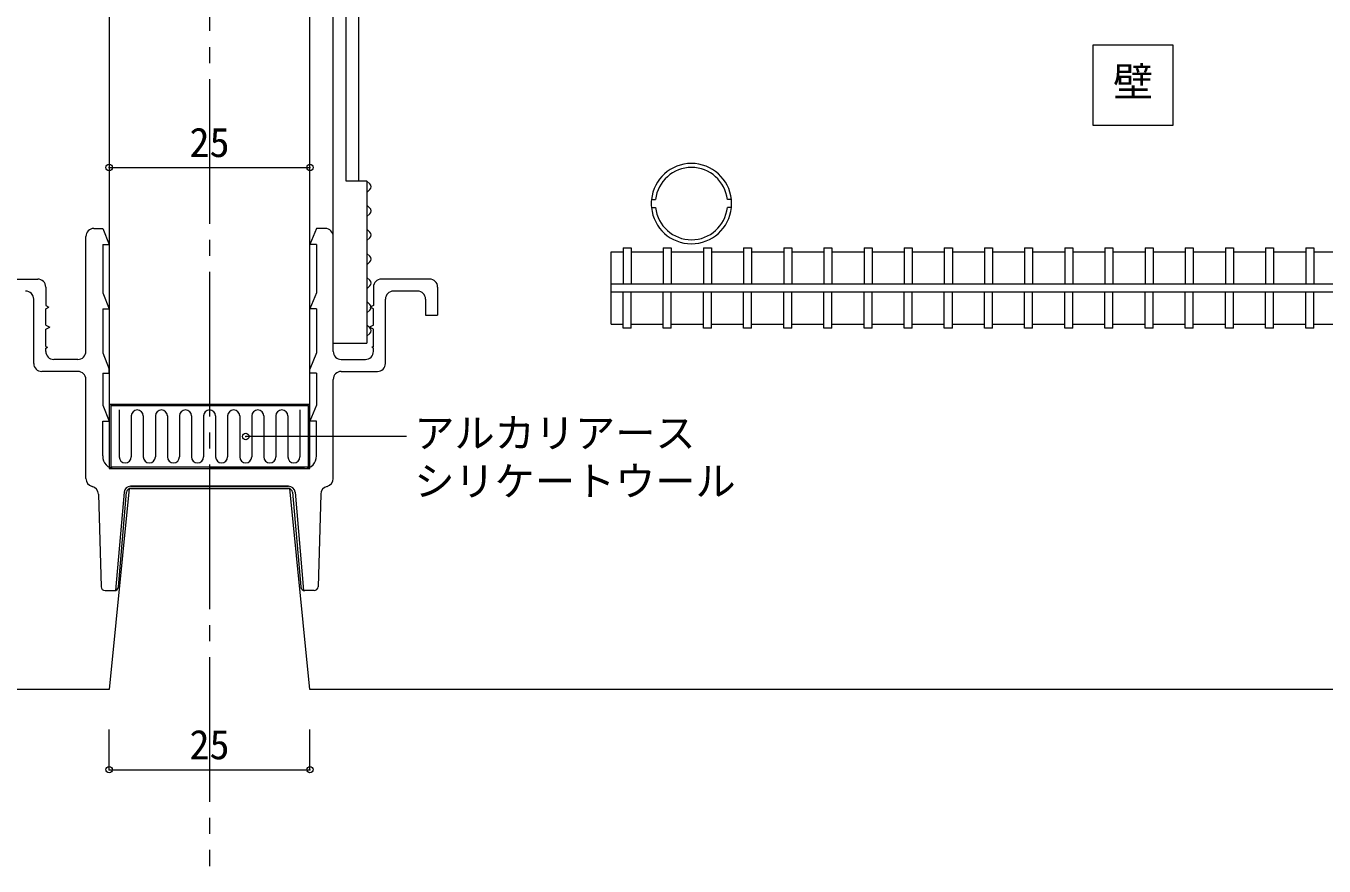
# Model space of a CAD drawing. Units: millimetres at full size, sheet at 1:2. Extents: x -891 to 891, y -194 to 194.
# Drawn here: x -92.9 to 68.7, y -122 to -17.4 of the extents above; entities that cross this region are included whole.
import ezdxf
from ezdxf.enums import TextEntityAlignment as Align

# ---------------------------------------------------------------- set-up
doc = ezdxf.new("R2010")
doc.units = ezdxf.units.MM
doc.header["$LTSCALE"] = 2
doc.header["$PDMODE"] = 32
doc.header["$PDSIZE"] = 0.8
doc.linetypes.add('CHAIN2', pattern=[12, 9, -1, 1, -1])
doc.layers.add('1-0_', color=5, linetype='Continuous', lineweight=9)
doc.styles.add('ＭＳ ゴシック', font='')
doc.styles.get('ＭＳ ゴシック').set_extended_font_data('MS Gothic')

msp = doc.modelspace()

# ---------------------------------------------------------------- linework, layer by layer
at = {"layer": '1-0_', "color": 6, "linetype": 'CHAIN2'}
msp.add_line((-70.05, 120), (-70.05, -122), dxfattribs=at)
at = {"layer": '1-0_', "color": 4}
for p, q in [((-82.55, 72.5), (-82.55, -64.5)), ((-57.55, -64.5), (-57.55, 72.5)), ((-20.05, -45.5), (-18.562, -45.5)), ((-20.05, -54.5), (-20.05, -45.5)), ((-17.562, -45.5), (-13.562, -45.5)), ((-12.562, -45.5), (-8.562, -45.5)), ((-7.562, -45.5), (-3.562, -45.5)), ((-2.563, -45.5), (1.438, -45.5)), ((2.438, -45.5), (6.438, -45.5)), ((7.438, -45.5), (11.438, -45.5)), ((12.437, -45.5), (16.438, -45.5)), ((17.438, -45.5), (21.438, -45.5)), ((22.438, -45.5), (26.438, -45.5)), ((27.438, -45.5), (31.438, -45.5)), ((32.438, -45.5), (36.438, -45.5)), ((37.438, -45.5), (41.438, -45.5)), ((42.438, -45.5), (46.438, -45.5)), ((47.438, -45.5), (51.438, -45.5)), ((52.438, -45.5), (56.438, -45.5)), ((57.438, -45.5), (61.438, -45.5)), ((62.438, -45.5), (66.438, -45.5)), ((67.438, -45.5), (71.438, -45.5)), ((-20.05, -54.5), (-18.562, -54.5)), ((-17.562, -54.5), (-13.562, -54.5)), ((-12.562, -54.5), (-8.562, -54.5)), ((-7.562, -54.5), (-3.562, -54.5)), ((-2.563, -54.5), (1.438, -54.5)), ((2.438, -54.5), (6.438, -54.5)), ((7.438, -54.5), (11.438, -54.5)), ((12.437, -54.5), (16.438, -54.5)), ((17.438, -54.5), (21.438, -54.5)), ((22.438, -54.5), (26.438, -54.5)), ((27.438, -54.5), (31.438, -54.5)), ((32.438, -54.5), (36.438, -54.5)), ((37.438, -54.5), (41.438, -54.5)), ((42.438, -54.5), (46.438, -54.5)), ((47.438, -54.5), (51.438, -54.5)), ((52.438, -54.5), (56.438, -54.5)), ((57.438, -54.5), (61.438, -54.5)), ((62.438, -54.5), (66.438, -54.5)), ((67.438, -54.5), (71.438, -54.5)), ((-82.55, -64.5), (-57.55, -64.5))]:
    msp.add_line(p, q, dxfattribs=at)
at = {"layer": '1-0_', "color": 2}
for p, q in [((-54.65, -56.899), (-54.65, 56.899)), ((-53.05, -36.694), (-53.05, 36.694)), ((-51.45, -36.694), (-51.45, 36.694)), ((-50.45, -36.694), (-53.05, -36.694)), ((-50.096, -37.048), (-50.45, -36.694)), ((-50.45, -36.694), (-50.45, -56.899)), ((-50.096, -37.755), (-50.45, -38.108)), ((-50.096, -40.048), (-50.45, -39.694)), ((-50.096, -40.755), (-50.45, -41.108)), ((-50.096, -43.048), (-50.45, -42.694)), ((-50.096, -43.755), (-50.45, -44.108)), ((-50.096, -46.048), (-50.45, -45.694)), ((-50.096, -46.755), (-50.45, -47.108)), ((-50.096, -49.048), (-50.45, -48.694)), ((-50.096, -49.755), (-50.45, -50.108)), ((-50.097, -52.055), (-50.45, -51.702)), ((-50.097, -52.762), (-50.45, -53.116)), ((-50.096, -54.968), (-50.45, -54.614)), ((-50.096, -55.675), (-50.45, -56.028)), ((-54.65, -56.899), (-50.45, -56.899))]:
    msp.add_line(p, q, dxfattribs=at)
at = {"layer": '1-0_', "color": 7}
for p, q in [((-82.55, -35), (-57.55, -35)), ((-85.45, -57.899), (-85.45, -43.599)), ((-84.45, -42.599), (-83.35, -42.599)), ((-83.35, -42.599), (-82.55, -44.599)), ((-56.75, -42.599), (-57.55, -44.599)), ((-55.65, -42.599), (-56.75, -42.599)), ((-54.65, -57.899), (-54.65, -43.599)), ((-83.35, -44.599), (-82.55, -44.599)), ((-83.35, -44.599), (-83.35, -50.599)), ((-56.75, -44.599), (-57.55, -44.599)), ((-56.75, -44.599), (-56.75, -50.599)), ((-97.45, -48.899), (-91.45, -48.899)), ((-90.45, -49.899), (-90.45, -52.199)), ((-49.65, -49.899), (-49.65, -52.199)), ((-42.65, -48.899), (-48.65, -48.899)), ((-41.65, -49.899), (-41.65, -53.399)), ((-91.95, -59.399), (-91.95, -51.399)), ((-83.35, -50.599), (-82.55, -52.599)), ((-56.75, -50.599), (-57.55, -52.599)), ((-48.15, -59.399), (-48.15, -51.399)), ((-44.15, -50.399), (-47.15, -50.399)), ((-43.15, -51.399), (-43.15, -53.399)), ((-90.45, -52.199), (-90.05, -52.399)), ((-90.45, -52.599), (-90.05, -52.399)), ((-90.45, -54.649), (-90.45, -52.599)), ((-83.35, -52.599), (-82.55, -52.599)), ((-83.35, -52.599), (-83.35, -58.099)), ((-56.75, -52.599), (-57.55, -52.599)), ((-56.75, -52.599), (-56.75, -58.099)), ((-49.65, -52.199), (-50.05, -52.399)), ((-49.65, -52.599), (-50.05, -52.399)), ((-49.65, -54.649), (-49.65, -52.599)), ((-90.45, -54.649), (-89.95, -54.899)), ((-90.45, -55.149), (-89.95, -54.899)), ((-49.65, -54.649), (-50.15, -54.899)), ((-49.65, -55.149), (-50.15, -54.899)), ((-43.15, -53.399), (-41.65, -53.399)), ((-90.45, -57.299), (-90.45, -55.149)), ((-49.65, -57.299), (-49.65, -55.149)), ((-90.45, -57.299), (-90.25, -57.399)), ((-90.45, -57.499), (-90.25, -57.399)), ((-90.45, -57.899), (-90.45, -57.499)), ((-83.35, -58.099), (-82.55, -60.099)), ((-56.75, -58.099), (-57.55, -60.099)), ((-49.65, -57.299), (-49.85, -57.399)), ((-49.65, -57.499), (-49.85, -57.399)), ((-49.65, -57.899), (-49.65, -57.499)), ((-86.45, -58.899), (-89.45, -58.899)), ((-53.65, -58.899), (-50.65, -58.899)), ((-86.45, -60.399), (-90.95, -60.399)), ((-85.45, -73.753), (-85.45, -61.399)), ((-83.35, -60.599), (-83.35, -64.599)), ((-56.75, -60.599), (-56.75, -64.599)), ((-54.65, -73.753), (-54.65, -61.399)), ((-53.65, -60.399), (-49.15, -60.399)), ((-83.35, -64.599), (-82.55, -66.599)), ((-56.75, -64.599), (-57.55, -66.599)), ((-83.35, -66.599), (-82.55, -66.599)), ((-83.35, -70.932), (-83.35, -66.599)), ((-56.75, -66.599), (-57.55, -66.599)), ((-56.75, -70.932), (-56.75, -66.599)), ((-45.55, -68.5), (-65.55, -68.5)), ((-81.852, -72.5), (-70.05, -72.5)), ((-81.852, -72.5), (-72.55, -72.5)), ((-58.248, -72.5), (-70.05, -72.5)), ((-58.248, -72.5), (-67.55, -72.5)), ((-83.89, -75.672), (-83.564, -87.214)), ((-80.05, -75), (-82.55, -100)), ((-80.688, -75.431), (-81.749, -87.674)), ((-81.41, -87.243), (-80.39, -75.457)), ((-60.05, -75), (-80.05, -75)), ((-79.891, -74.7), (-70.05, -74.7)), ((-70.05, -74.7), (-79.891, -74.7)), ((-79.891, -75), (-60.209, -75)), ((-70.05, -74.7), (-60.209, -74.7)), ((-60.209, -74.7), (-70.05, -74.7)), ((-57.55, -100), (-60.05, -75)), ((-59.71, -75.457), (-58.69, -87.243)), ((-59.412, -75.431), (-58.351, -87.674)), ((-56.21, -75.672), (-56.536, -87.214)), ((-83.064, -87.7), (-81.909, -87.7)), ((-57.036, -87.7), (-58.191, -87.7)), ((-82.55, -100), (-123.45, -100)), ((228.45, -100), (-57.55, -100)), ((-82.55, -110), (-82.55, -105)), ((-57.55, -110), (-57.55, -105)), ((-82.55, -110), (-57.55, -110))]:
    msp.add_line(p, q, dxfattribs=at)
at = {"layer": '1-0_', "color": 3}
for p, q in [((-15.027, -39), (-14.522, -39)), ((-15.027, -40), (-14.522, -40)), ((-5.073, -39), (-5.578, -39)), ((-5.073, -40), (-5.578, -40)), ((-57.75, -64.7), (-82.35, -64.7)), ((-57.75, -72.3), (-57.75, -64.7))]:
    msp.add_line(p, q, dxfattribs=at)
at = {"layer": '1-0_'}
for p, q in [((-18.562, -45), (-18.562, -49.5)), ((-18.562, -45), (-17.562, -45)), ((-17.562, -45), (-17.562, -49.5)), ((-13.562, -45), (-13.562, -49.5)), ((-13.562, -45), (-12.562, -45)), ((-12.562, -45), (-12.562, -49.5)), ((-8.562, -45), (-7.562, -45)), ((-8.562, -45), (-8.562, -49.5)), ((-7.562, -45), (-7.562, -49.5)), ((-3.562, -45), (-2.563, -45)), ((-3.562, -45), (-3.562, -49.5)), ((-2.563, -45), (-2.563, -49.5)), ((1.438, -45), (2.438, -45)), ((1.438, -45), (1.438, -49.5)), ((2.438, -45), (2.438, -49.5)), ((6.438, -45), (6.438, -49.5)), ((6.438, -45), (7.438, -45)), ((7.438, -45), (7.438, -49.5)), ((11.438, -45), (11.438, -49.5)), ((11.438, -45), (12.437, -45)), ((12.437, -45), (12.437, -49.5)), ((16.438, -45), (17.438, -45)), ((16.438, -45), (16.438, -49.5)), ((17.438, -45), (17.438, -49.5)), ((21.438, -45), (21.438, -49.5)), ((21.438, -45), (22.438, -45)), ((22.438, -45), (22.438, -49.5)), ((26.438, -45), (27.438, -45)), ((26.438, -45), (26.438, -49.5)), ((27.438, -45), (27.438, -49.5)), ((31.438, -45), (31.438, -49.5)), ((31.438, -45), (32.438, -45)), ((32.438, -45), (32.438, -49.5)), ((36.438, -45), (36.438, -49.5)), ((36.438, -45), (37.438, -45)), ((37.438, -45), (37.438, -49.5)), ((41.438, -45), (42.438, -45)), ((41.438, -45), (41.438, -49.5)), ((42.438, -45), (42.438, -49.5)), ((46.438, -45), (47.438, -45)), ((46.438, -45), (46.438, -49.5)), ((47.438, -45), (47.438, -49.5)), ((51.438, -45), (52.438, -45)), ((51.438, -45), (51.438, -49.5)), ((52.438, -45), (52.438, -49.5)), ((56.438, -45), (57.438, -45)), ((56.438, -45), (56.438, -49.5)), ((57.438, -45), (57.438, -49.5)), ((61.438, -45), (61.438, -49.5)), ((61.438, -45), (62.438, -45)), ((62.438, -45), (62.438, -49.5)), ((66.438, -45), (66.438, -49.5)), ((66.438, -45), (67.438, -45)), ((67.438, -45), (67.438, -49.5)), ((-20.05, -49.5), (126.45, -49.5)), ((-20.05, -50.5), (126.45, -50.5)), ((-18.562, -55), (-18.562, -50.5)), ((-17.562, -55), (-17.562, -50.5)), ((-13.562, -55), (-13.562, -50.5)), ((-12.562, -55), (-12.562, -50.5)), ((-8.562, -55), (-8.562, -50.5)), ((-7.562, -55), (-7.562, -50.5)), ((-3.562, -55), (-3.562, -50.5)), ((-2.563, -55), (-2.563, -50.5)), ((1.438, -55), (1.438, -50.5)), ((2.438, -55), (2.438, -50.5)), ((6.438, -55), (6.438, -50.5)), ((7.438, -55), (7.438, -50.5)), ((11.438, -55), (11.438, -50.5)), ((12.437, -55), (12.437, -50.5)), ((16.438, -55), (16.438, -50.5)), ((17.438, -55), (17.438, -50.5)), ((21.438, -55), (21.438, -50.5)), ((22.438, -55), (22.438, -50.5)), ((26.438, -55), (26.438, -50.5)), ((27.438, -55), (27.438, -50.5)), ((31.438, -55), (31.438, -50.5)), ((32.438, -55), (32.438, -50.5)), ((36.438, -55), (36.438, -50.5)), ((37.438, -55), (37.438, -50.5)), ((41.438, -55), (41.438, -50.5)), ((42.438, -55), (42.438, -50.5)), ((46.438, -55), (46.438, -50.5)), ((47.438, -55), (47.438, -50.5)), ((51.438, -55), (51.438, -50.5)), ((52.438, -55), (52.438, -50.5)), ((56.438, -55), (56.438, -50.5)), ((57.438, -55), (57.438, -50.5)), ((61.438, -55), (61.438, -50.5)), ((62.438, -55), (62.438, -50.5)), ((66.438, -55), (66.438, -50.5)), ((67.438, -55), (67.438, -50.5)), ((-17.562, -55), (-18.562, -55)), ((-12.562, -55), (-13.562, -55)), ((-7.562, -55), (-8.562, -55)), ((-2.563, -55), (-3.562, -55)), ((2.438, -55), (1.438, -55)), ((7.438, -55), (6.438, -55)), ((12.437, -55), (11.438, -55)), ((17.438, -55), (16.438, -55)), ((22.438, -55), (21.438, -55)), ((27.438, -55), (26.438, -55)), ((32.438, -55), (31.438, -55)), ((37.438, -55), (36.438, -55)), ((42.438, -55), (41.438, -55)), ((47.438, -55), (46.438, -55)), ((52.438, -55), (51.438, -55)), ((57.438, -55), (56.438, -55)), ((62.438, -55), (61.438, -55)), ((67.438, -55), (66.438, -55)), ((-81.3, -65.2), (-81.3, -71.05)), ((-79.8, -65.95), (-79.8, -71.05)), ((-78.3, -65.95), (-78.3, -71.05)), ((-76.8, -65.95), (-76.8, -71.05)), ((-75.3, -65.95), (-75.3, -71.05)), ((-73.8, -65.95), (-73.8, -71.05)), ((-72.3, -65.95), (-72.3, -71.05)), ((-70.8, -65.95), (-70.8, -71.05)), ((-69.3, -65.95), (-69.3, -71.05)), ((-67.8, -65.95), (-67.8, -71.05)), ((-66.3, -65.95), (-66.3, -71.05)), ((-64.8, -65.95), (-64.8, -71.05)), ((-63.3, -65.95), (-63.3, -71.05)), ((-61.8, -65.95), (-61.8, -71.05)), ((-60.3, -65.95), (-60.3, -71.05)), ((-58.8, -65.2), (-58.8, -71.05))]:
    msp.add_line(p, q, dxfattribs=at)
at = {"layer": '1-0_', "color": 7}
msp.add_lwpolyline([(39.95, -29.75), (49.95, -29.75), (49.95, -19.75), (39.95, -19.75)], close=True, dxfattribs=at)
for points in [[(-83.35, -60.599), (-82.55, -60.599), (-82.55, -60.099)], [(-56.75, -60.599), (-57.55, -60.599), (-57.55, -60.099)]]:
    msp.add_lwpolyline(points, dxfattribs=at)
at = {"layer": '1-0_', "color": 3}
msp.add_lwpolyline([(-82.55, -72.5), (-57.55, -72.5), (-57.55, -64.5), (-82.55, -64.5)], close=True, dxfattribs=at)
msp.add_lwpolyline([(-82.35, -64.7), (-82.35, -72.3), (-57.75, -72.3)], dxfattribs=at)
at = {"layer": '1-0_', "color": 4}
for start, end in [(5.73921, 174.2608), (185.73921, 354.2608)]:
    msp.add_arc((-10.05, -39.5), 5, start, end, dxfattribs=at)
at = {"layer": '1-0_', "color": 3}
for centre, radius, start, end in [((-10.05, -39.5), 4.5, 6.37938, 173.62061), ((-9.55, -39.5), 5.5, 174.78407, 185.21593), ((-10.05, -39.5), 4.5, 186.37939, 353.62061), ((-10.55, -39.5), 5.5, 354.78407, 5.21593)]:
    msp.add_arc(centre, radius, start, end, dxfattribs=at)
at = {"layer": '1-0_', "color": 2}
for centre in [(-50.45, -37.401), (-50.45, -40.401), (-50.45, -43.401), (-50.45, -46.401), (-50.45, -49.401), (-50.45, -52.409), (-50.45, -55.321)]:
    msp.add_arc(centre, 0.5, 315, 45, dxfattribs=at)
at = {"layer": '1-0_', "color": 7}
for centre, radius, start, end in [((-84.45, -43.599), 1, 90, 180), ((-55.65, -43.599), 1, 360, 90), ((-91.45, -49.899), 1, 0, 90), ((-48.65, -49.899), 1, 90, 180), ((-42.65, -49.899), 1, 360, 90), ((-92.95, -51.399), 1, 0, 90), ((-47.15, -51.399), 1, 90, 180), ((-44.15, -51.399), 1, 360, 90), ((-89.45, -57.899), 1, 180, 270), ((-86.45, -57.899), 1, 270, 0), ((-53.65, -57.899), 1, 180, 270), ((-50.65, -57.899), 1, 270, 360), ((-90.95, -59.399), 1, 180, 270), ((-49.15, -59.399), 1, 270, 360), ((-86.45, -61.399), 1, 0, 90), ((-53.65, -61.399), 1, 90, 180), ((-81.852, -71), 1.5, 177.39824, 270), ((-58.248, -71), 1.5, 270, 2.60176), ((-84.428, -73.731), 1.022, 180.78455, 255.51685), ((-55.672, -73.731), 1.022, 284.48315, 359.21545), ((-84.889, -75.7), 1, 1.61676, 78.12443), ((-79.891, -75.5), 0.8, 90, 175.04973), ((-79.891, -75.5), 0.5, 90, 175.04973), ((-60.209, -75.5), 0.8, 4.95027, 90), ((-60.209, -75.5), 0.5, 4.95027, 90), ((-55.211, -75.7), 1, 101.87557, 178.38324), ((-83.064, -87.2), 0.5, 181.61676, 270), ((-81.909, -87.2), 0.5, 270, 355.04973), ((-58.191, -87.2), 0.5, 184.95027, 270), ((-57.036, -87.2), 0.5, 270, 358.38324)]:
    msp.add_arc(centre, radius, start, end, dxfattribs=at)
at = {"layer": '1-0_'}
for centre, start, end in [((-79.05, -65.95), 0, 180), ((-76.05, -65.95), 0, 180), ((-73.05, -65.95), 0, 180), ((-70.05, -65.95), 0, 180), ((-67.05, -65.95), 0, 180), ((-64.05, -65.95), 0, 180), ((-61.05, -65.95), 0, 180), ((-80.55, -71.05), 180, 0), ((-77.55, -71.05), 180, 0), ((-74.55, -71.05), 180, 0), ((-71.55, -71.05), 180, 0), ((-68.55, -71.05), 180, 0), ((-65.55, -71.05), 180, 0), ((-62.55, -71.05), 180, 0), ((-59.55, -71.05), 180, 0)]:
    msp.add_arc(centre, 0.75, start, end, dxfattribs=at)
at = {"layer": '1-0_', "color": 7}
for p in [(-82.55, -35), (-57.55, -35), (-82.55, -110), (-57.55, -110)]:
    msp.add_point(p, dxfattribs=at)
at = {"layer": '1-0_', "color": 2}
msp.add_point((-65.55, -68.5), dxfattribs=at)

# ---------------------------------------------------------------- texts
at = {"layer": '1-0_', "color": 7, "style": 'ＭＳ ゴシック'}
for s, p in [('壁', (42.45, -27.25)), ('25', (-72.55, -34.8)), ('アルカリアース', (-44.55, -71)), ('シリケートウール', (-44.55, -77)), ('25', (-72.55, -109.8))]:
    msp.add_text(s, height=3.666, dxfattribs=at).set_placement(p, align=Align.BOTTOM_LEFT)

doc.saveas('drawing.dxf')
